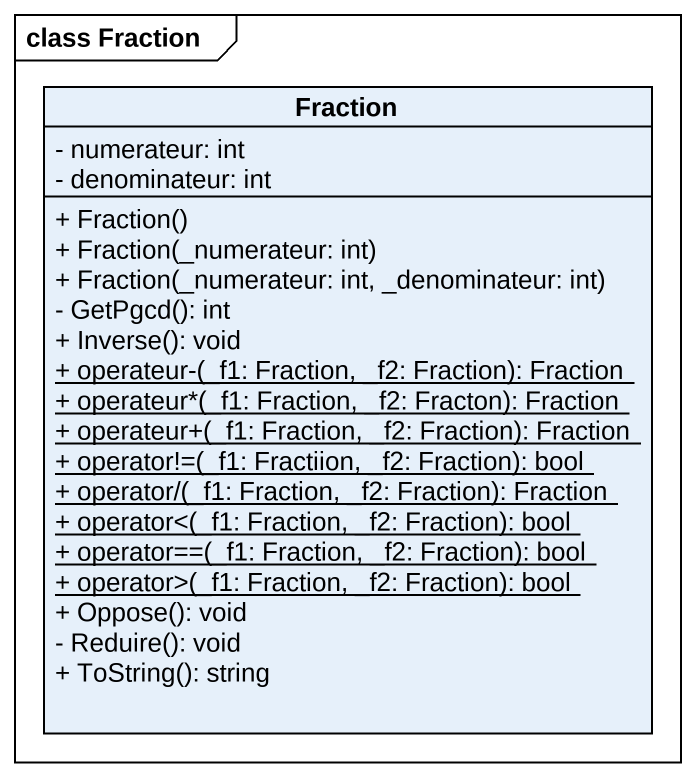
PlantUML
@startuml
mainframe class Fraction
hide circle
hide empty members
skinparam classAttributeIconSize 0
class Fraction {
  - numerateur: int
  - denominateur: int
  + Fraction()
  + Fraction(_numerateur: int)
  + Fraction(_numerateur: int, _denominateur: int)
  - GetPgcd(): int
  + Inverse(): void
  {static} + operateur-(_f1: Fraction, _f2: Fraction): Fraction
  {static} + operateur*(_f1: Fraction, _f2: Fracton): Fraction
  {static} + operateur+(_f1: Fraction, _f2: Fraction): Fraction
  {static} + operator!=(_f1: Fractiion, _f2: Fraction): bool
  {static} + operator/(_f1: Fraction, _f2: Fraction): Fraction
  {static} + operator<(_f1: Fraction, _f2: Fraction): bool
  {static} + operator==(_f1: Fraction, _f2: Fraction): bool
  {static} + operator>(_f1: Fraction, _f2: Fraction): bool
  + Oppose(): void
  - Reduire(): void
  + ToString(): string
}
@enduml
